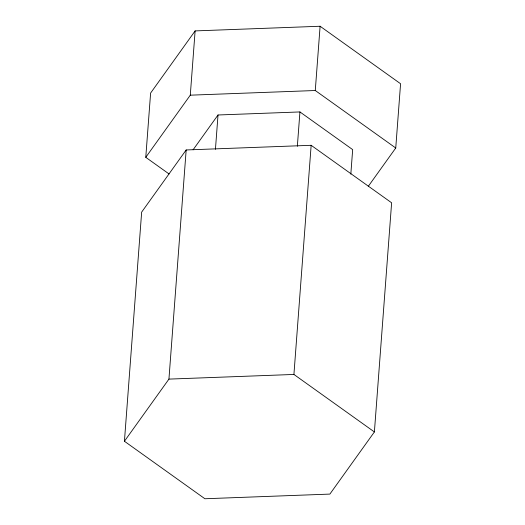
<?xml version="1.0" encoding="UTF-8"?>
<svg xmlns="http://www.w3.org/2000/svg" width="525" height="525" viewBox="0 0 525 525"><rect width="100%" height="100%" fill="white"/><g stroke="black" fill="none" stroke-linecap="round" stroke-linejoin="round"><path stroke-width="0.79" d="M124.425 441.256L141.658 212.113L186.172 149.96L311.154 145.3L391.624 202.794L374.391 431.937L329.877 494.091L204.894 498.75L124.425 441.256L168.938 379.109L186.172 149.96M169.05 173.959L145.773 157.329L150.609 93.063L195.123 30.909L320.106 26.25L400.575 83.744L395.745 148.004L368.274 186.355M145.773 157.329L190.286 95.176L195.123 30.909M215.44 149.33L218.019 114.988L299.933 111.937L352.669 149.612L350.825 174.143M297.347 146.278L299.933 111.937M374.391 431.937L293.921 374.45L311.154 145.3M395.745 148.004L315.276 90.517L320.106 26.25M193.082 149.809L218.019 114.988M190.286 95.176L315.276 90.517M168.938 379.109L293.921 374.45"/></g></svg>
